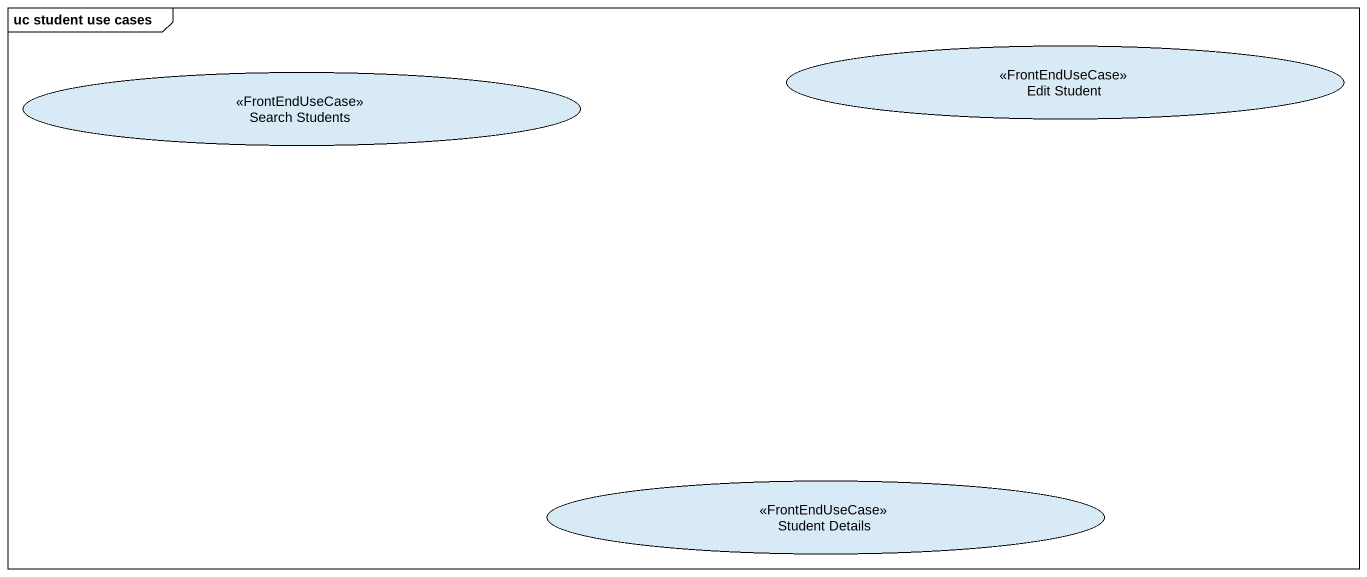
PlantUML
@startuml
mainframe uc student use cases
usecase "Search Students" as Search_Students <<FrontEndUseCase>>
usecase "Edit Student" as Edit_Student <<FrontEndUseCase>>
usecase "Student Details" as Student_Details <<FrontEndUseCase>>
@enduml
